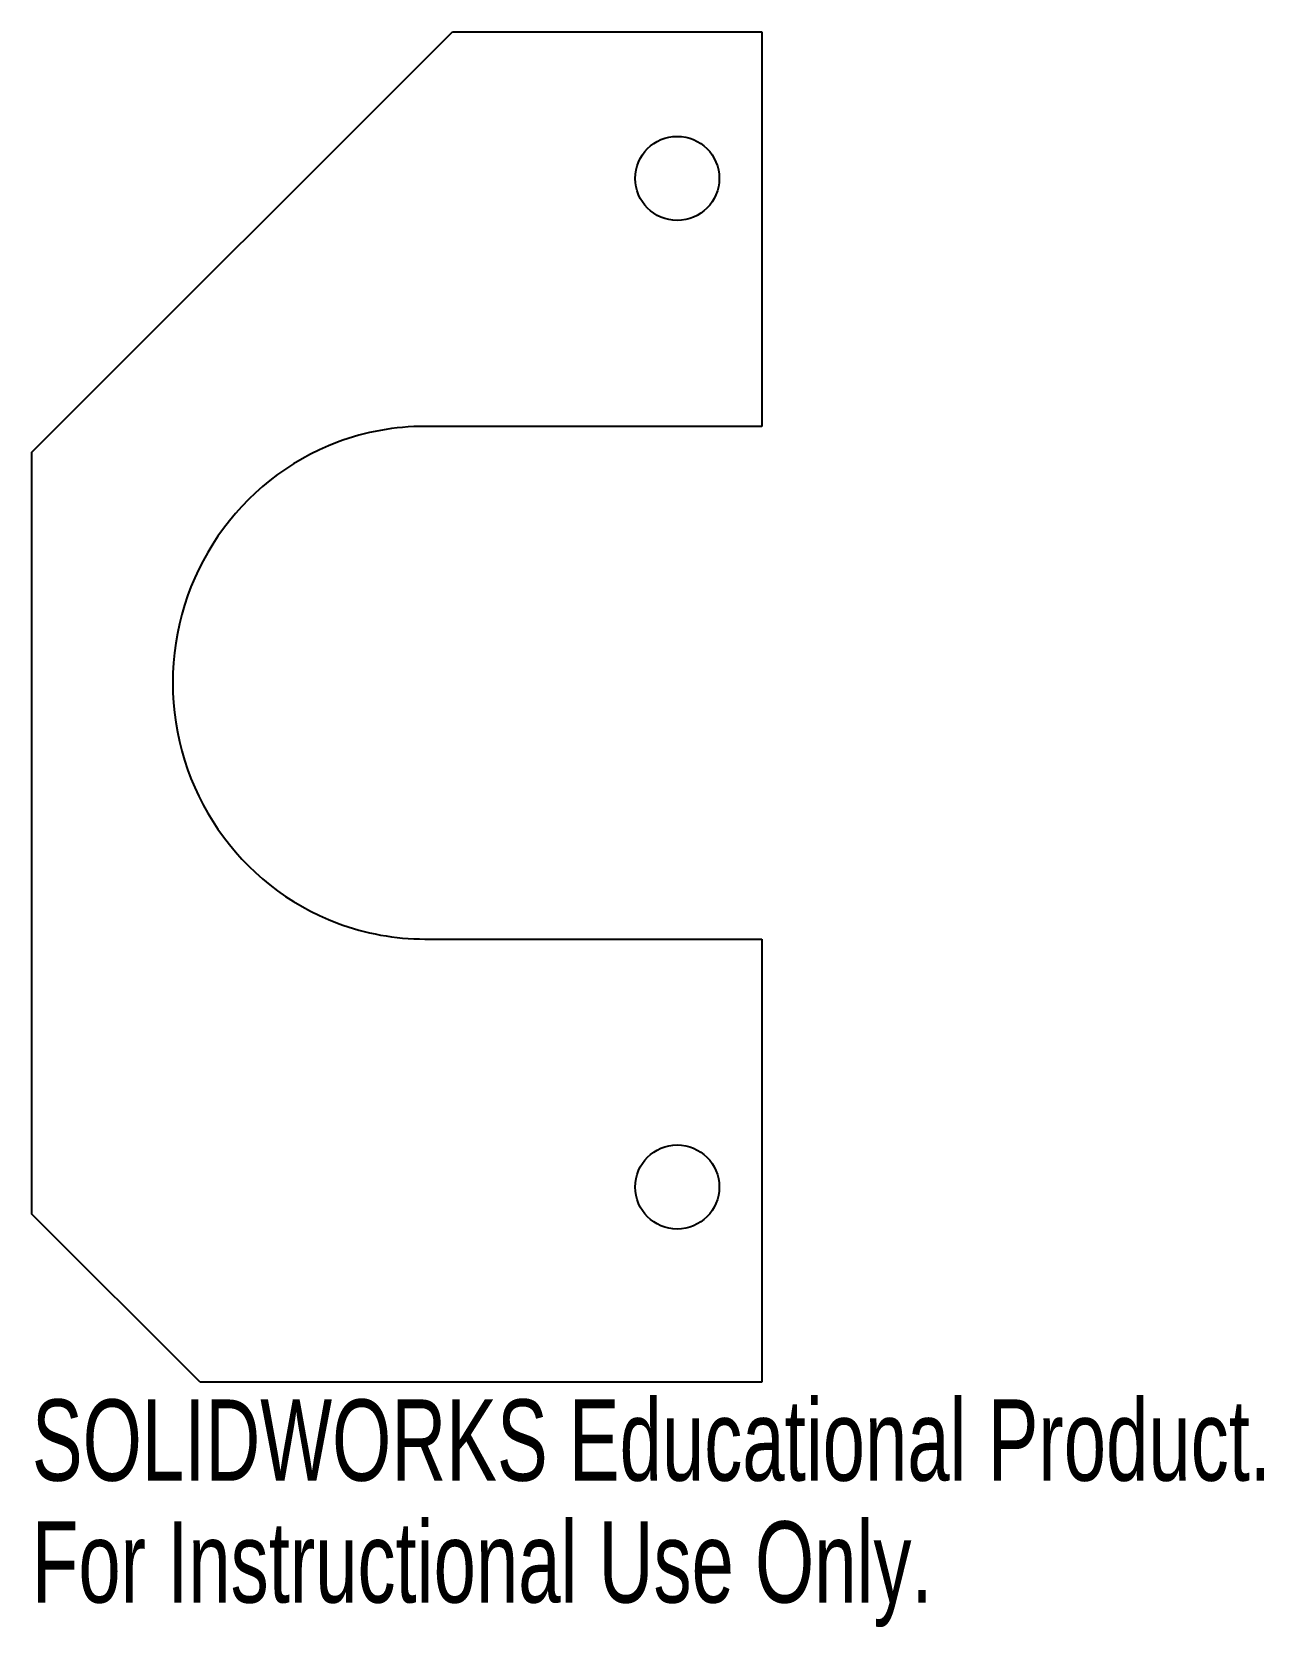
# Model space of a CAD drawing. Header units: millimetres. Extents: x -468.6 to -395.3, y -342.4 to -247.5.
import ezdxf

# ---------------------------------------------------------------- set-up
doc = ezdxf.new("R2010")
doc.units = ezdxf.units.MM
doc.styles.add('SLDTEXTSTYLE0', font='TXT', dxfattribs={"width": 0.7})

msp = doc.modelspace()

# ---------------------------------------------------------------- linework, layer by layer
at = {"color": 7, "linetype": 'Continuous', "lineweight": 25}
for p, q in [((-468.589, -272.483), (-443.589, -247.483)), ((-443.589, -247.483), (-425.188, -247.483)), ((-425.188, -247.483), (-425.188, -270.948)), ((-425.188, -270.948), (-445.216, -270.948)), ((-468.589, -317.815), (-468.589, -272.483)), ((-445.216, -301.446), (-425.188, -301.446)), ((-425.188, -301.446), (-425.188, -327.815)), ((-458.589, -327.815), (-468.589, -317.815)), ((-425.188, -327.815), (-458.589, -327.815))]:
    msp.add_line(p, q, dxfattribs=at)
for centre in [(-430.216, -256.197), (-430.216, -316.197)]:
    msp.add_circle(centre, 2.5, dxfattribs=at)
for centre, start, end in [((-445.216, -285.732), 90, 110.59373), ((-445.216, -286.663), 249.40627, 270)]:
    msp.add_arc(centre, 14.784, start, end, dxfattribs=at)
msp.add_ellipse((-445.216, -286.197), major_axis=(0, 15.25), ratio=0.983592, start_param=0.354015, end_param=2.787578, dxfattribs=at)

# ---------------------------------------------------------------- texts
at = {"color": 7, "linetype": 'Continuous', "char_height": 4.83362, "attachment_point": 1, "style": 'SLDTEXTSTYLE0'}
for s, insert in [('SOLIDWORKS Educational Product.', (-468.589, -328.834)), ('For Instructional Use Only.', (-468.589, -336.085))]:
    msp.add_mtext(s, dxfattribs=dict(at, insert=insert))

doc.saveas('drawing.dxf')
